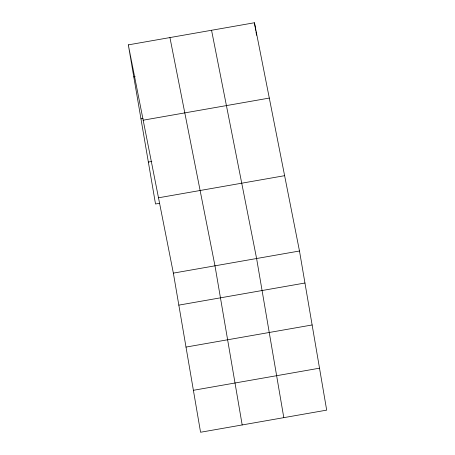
<?xml version="1.0" encoding="UTF-8"?>
<svg xmlns="http://www.w3.org/2000/svg" width="455" height="455" viewBox="0 0 455 455"><rect width="100%" height="100%" fill="white"/><g stroke="black" fill="none" stroke-linecap="round" stroke-linejoin="round"><path stroke-width="0.68" d="M128.316 44.869L254.436 22.75L299.481 251.001L326.684 410.131L200.564 432.25L173.361 273.119L128.316 44.869L155.519 203.999L159.682 203.271M133.787 76.878L135.175 76.633M140.959 118.829L143.041 118.465M143.183 120.188L269.303 98.075M148.347 162.048L151.816 161.44M158.494 197.794L284.62 175.681M173.361 273.119L299.481 251.001M178.832 305.129L304.952 283.016M186.004 347.08L312.124 324.967M193.392 390.299L319.512 368.186M211.558 30.269L256.603 258.52L283.801 417.656M169.937 37.566L214.982 265.817L242.179 424.953M254.436 22.75L255.75 30.405M255.983 31.799L256.58 35.28"/></g></svg>
